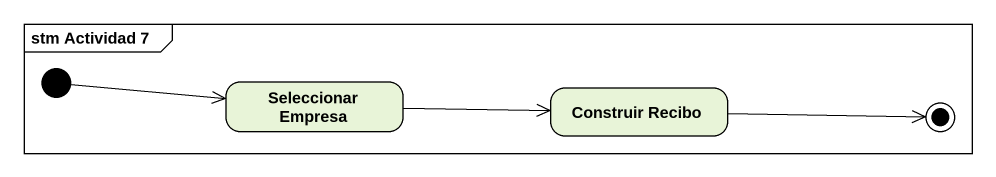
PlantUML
@startuml
mainframe stm Actividad 7
hide empty description
state "Seleccionar Empresa" as Seleccionar_Empresa
state "Construir Recibo" as Construir_Recibo
[*] -right-> Seleccionar_Empresa
Seleccionar_Empresa -right-> Construir_Recibo
Construir_Recibo -right-> [*]
@enduml
